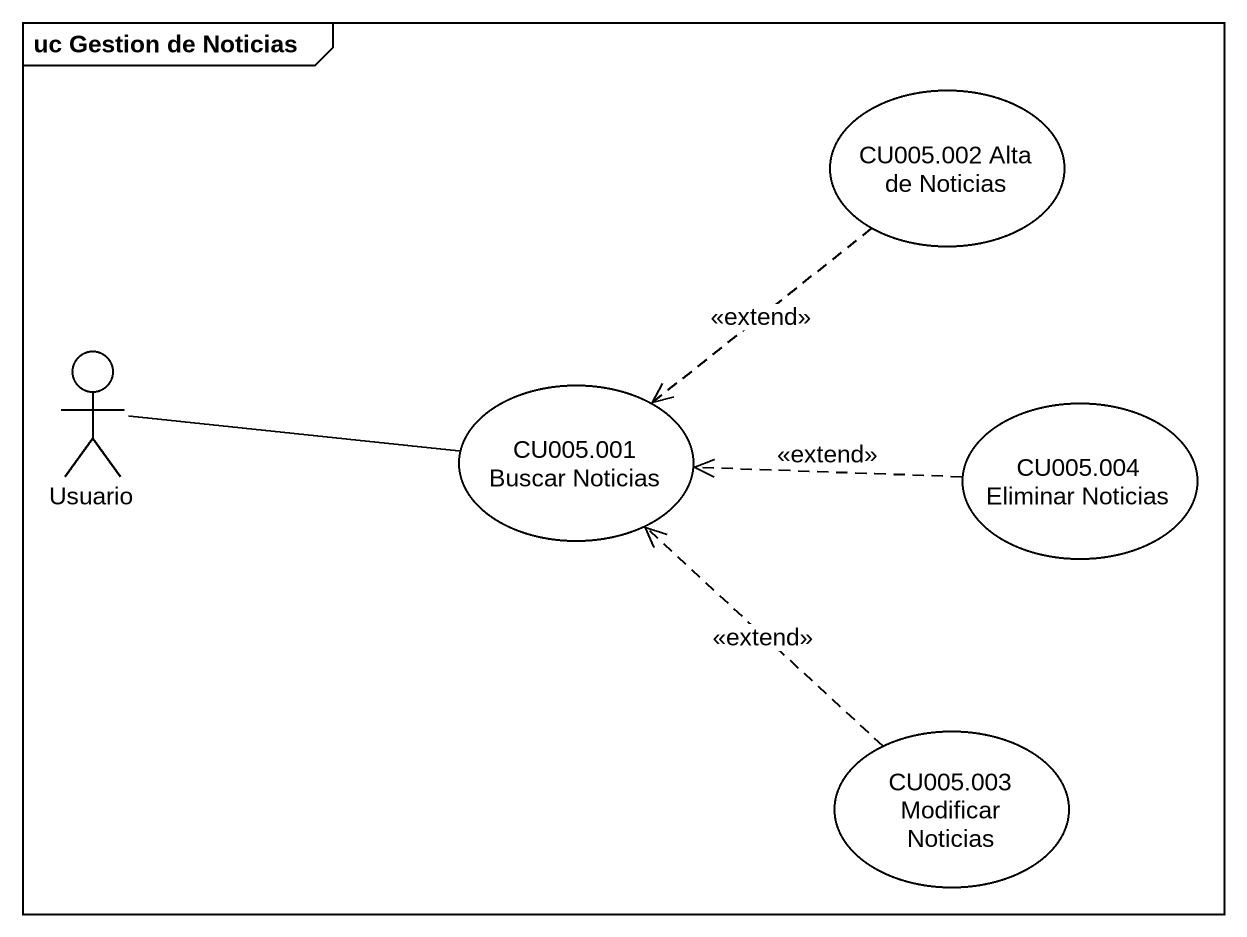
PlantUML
@startuml
mainframe uc Gestion de Noticias
usecase "CU005.002 Alta de Noticias" as CU005_002_Alta_de_Noticias
actor Usuario
usecase "CU005.001 Buscar Noticias" as CU005_001_Buscar_Noticias
usecase "CU005.004 Eliminar Noticias" as CU005_004_Eliminar_Noticias
usecase "CU005.003 Modificar Noticias" as CU005_003_Modificar_Noticias
CU005_002_Alta_de_Noticias ..> CU005_001_Buscar_Noticias : <<extend>>
CU005_001_Buscar_Noticias -left- Usuario
CU005_004_Eliminar_Noticias .left.> CU005_001_Buscar_Noticias : <<extend>>
CU005_003_Modificar_Noticias .up.> CU005_001_Buscar_Noticias : <<extend>>
@enduml
